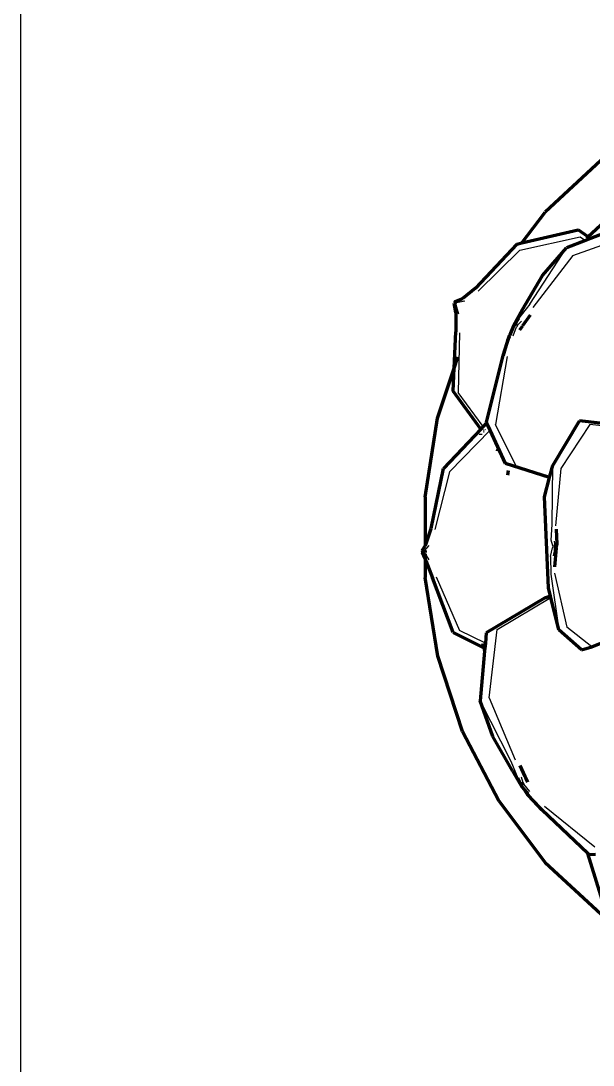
# Model space of a CAD drawing. Header units: millimetres. Extents: x 4307 to 31003, y 2809 to 20009.
# Drawn here: x 9699.2 to 9807, y 8849.7 to 9046.5 of the extents above; entities that cross this region are included whole.
import ezdxf

# ---------------------------------------------------------------- set-up
doc = ezdxf.new("R2010")
doc.units = ezdxf.units.MM
doc.layers.add('ProfileEdges', color=7, linetype='Continuous')

msp = doc.modelspace()

# ---------------------------------------------------------------- linework, layer by layer
for p, q in [((9793.21, 9003.33), (9804.6, 9005.82)), ((9803.17, 9002.33), (9814.34, 9006.26)), ((9804.6, 9005.82), (9805.55, 9005.17)), ((9795.07, 8993.15), (9801.98, 9003.78)), ((9793.21, 9003.33), (9785.37, 8995.61)), ((9803.17, 9002.33), (9795.65, 8992.49)), ((9782.84, 8993.72), (9781.25, 8993.38)), ((9781.25, 8993.38), (9781, 8993.66)), ((9781.13, 8993.1), (9781.25, 8993.38)), ((9781.13, 8993.1), (9781.66, 8991.34)), ((9795.07, 8993.15), (9793.01, 8990.5)), ((9793.51, 8989.96), (9792.77, 8989.21)), ((9791.29, 8987.39), (9792.16, 8989.16)), ((9791.94, 8987.16), (9792.57, 8988.89)), ((9792.39, 8989.55), (9792.43, 8989.51)), ((9792.43, 8989.51), (9792.77, 8989.21)), ((9792.77, 8989.21), (9792.57, 8988.89)), ((9781.8, 8987.75), (9781.58, 8976.47)), ((9790.84, 8983.26), (9788.59, 8970.48)), ((9786.28, 8970.07), (9781.58, 8976.47)), ((9792.54, 8962.6), (9788.59, 8970.48)), ((9806.4, 8970.48), (9800.92, 8962.19)), ((9814.52, 8969.5), (9806.4, 8970.48)), ((9787.6, 8969.37), (9779.97, 8961.55)), ((9786.71, 8969.48), (9786.68, 8969.53)), ((9792.54, 8962.6), (9798.86, 8960.7)), ((9799.28, 8951.59), (9799.39, 8962.71)), ((9779.97, 8961.55), (9777.17, 8950.64)), ((9800.92, 8962.19), (9799.91, 8951.39)), ((9799.11, 8948.64), (9799.28, 8951.59)), ((9799.4, 8947.59), (9799.11, 8948.64)), ((9799.64, 8948.48), (9799.81, 8947.52)), ((9775.19, 8946.63), (9774.82, 8946.71)), ((9776.07, 8947.68), (9775.19, 8946.63)), ((9775.19, 8946.63), (9775.2, 8946.31)), ((9798.97, 8945.58), (9799.36, 8947.2)), ((9799.4, 8947.59), (9799.36, 8947.2)), ((9799.4, 8947.59), (9799.81, 8947.52)), ((9799.77, 8947.2), (9799.51, 8945.72)), ((9799.77, 8947.2), (9799.81, 8947.52)), ((9775.2, 8946.31), (9775.34, 8946.09)), ((9775.34, 8946.09), (9776.07, 8944.93)), ((9798.97, 8945.58), (9799.07, 8942.23)), ((9777.45, 8941.75), (9781.81, 8931.64)), ((9799.07, 8942.23), (9800.52, 8931.78)), ((9799.71, 8942.45), (9802.06, 8932.23)), ((9788.92, 8931.82), (9799.06, 8937.82)), ((9786.71, 8929.26), (9781.81, 8931.64)), ((9787.43, 8918.95), (9788.92, 8931.82)), ((9806.74, 8928.54), (9802.06, 8932.23)), ((9787.43, 8918.95), (9792.3, 8907.26)), ((9785.73, 8918.38), (9791.52, 8906.97)), ((9791.52, 8906.97), (9792.83, 8903.78)), ((9793.47, 8904.04), (9793.77, 8902.99)), ((9793.34, 8902.75), (9793.38, 8902.78)), ((9793.38, 8902.78), (9793.77, 8902.99)), ((9794.09, 8901.57), (9793.56, 8902.36)), ((9793.77, 8902.99), (9793.96, 8902.65)), ((9795.1, 8901.29), (9793.96, 8902.65)), ((9797.84, 8898.54), (9807.36, 8890.88))]:
    msp.add_line(p, q)
msp.add_lwpolyline([(9699.18, 9766.01), (12222.44, 9766.01), (12222.44, 8521.35), (9699.18, 8521.35)], close=True)
at = {"layer": 'ProfileEdges', "lineweight": 211}
for p, q in [((9808.45, 9020.22), (9797.99, 9010.5)), ((9812.43, 9011.72), (9806.1, 9005.84)), ((9793.58, 9004.68), (9797.99, 9010.5)), ((9812.31, 9007.79), (9806.53, 9005.55)), ((9793.58, 9004.68), (9804.19, 9007.15)), ((9806.1, 9005.84), (9804.19, 9007.15)), ((9806.53, 9005.55), (9805.55, 9005.17)), ((9806.1, 9005.84), (9805.74, 9005.5)), ((9806.53, 9005.55), (9806.1, 9005.84)), ((9792.66, 9004.47), (9784.87, 8996.19)), ((9792.66, 9004.47), (9793.58, 9004.68)), ((9797.47, 8998.52), (9801.98, 9003.78)), ((9805.55, 9005.17), (9801.98, 9003.78)), ((9793.73, 8992.13), (9797.47, 8998.52)), ((9784.87, 8996.19), (9782.43, 8994.19)), ((9781, 8993.66), (9782.43, 8994.19)), ((9781, 8993.66), (9780.85, 8993.32)), ((9781.14, 8991.55), (9780.85, 8993.32)), ((9793.73, 8992.13), (9792, 8989.06)), ((9781.14, 8991.55), (9781.13, 8987.96)), ((9792.39, 8989.55), (9793.01, 8990.5)), ((9792.52, 8989.63), (9793.01, 8990.5)), ((9795.16, 8991.06), (9793.73, 8989.05)), ((9780.82, 8981.1), (9781.13, 8987.96)), ((9792, 8989.06), (9791.29, 8987.39)), ((9792.39, 8989.55), (9792.16, 8989.16)), ((9792.43, 8989.51), (9792.16, 8989.16)), ((9792.52, 8989.63), (9792.43, 8989.51)), ((9793.22, 8988.33), (9793.7, 8989.01)), ((9793.7, 8989.01), (9793.73, 8989.05)), ((9793.7, 8989.01), (9793.74, 8989.01)), ((9793.73, 8989.05), (9793.74, 8989.01)), ((9790.04, 8983.48), (9791.17, 8987.02)), ((9790.88, 8986.3), (9790.04, 8983.48)), ((9791.17, 8987.02), (9790.88, 8986.3)), ((9791.17, 8987.02), (9791.29, 8987.39)), ((9780.82, 8981.1), (9781.51, 8983.2)), ((9786.89, 8970.92), (9790.04, 8983.48)), ((9777.71, 8971.64), (9780.82, 8981.1)), ((9780.63, 8976.76), (9780.82, 8981.1)), ((9785.86, 8969.61), (9780.63, 8976.76)), ((9775.34, 8956.76), (9777.71, 8971.64)), ((9786.88, 8970.69), (9786.28, 8970.07)), ((9787, 8970.69), (9786.88, 8970.69)), ((9787, 8970.69), (9786.89, 8970.92)), ((9787.6, 8969.37), (9787, 8970.69)), ((9799.39, 8962.71), (9804.47, 8971.17)), ((9812.79, 8970.2), (9804.47, 8971.17)), ((9785.86, 8969.61), (9778.8, 8962.14)), ((9785.81, 8968.71), (9785.78, 8968.5)), ((9786.28, 8970.07), (9785.86, 8969.61)), ((9786.45, 8969.2), (9786.36, 8969.23)), ((9790.49, 8963.09), (9787.6, 8969.37)), ((9788.97, 8965.44), (9789.04, 8965.76)), ((9798.81, 8960.5), (9790.49, 8963.09)), ((9798.86, 8960.7), (9799.39, 8962.71)), ((9776.47, 8950.85), (9778.8, 8962.14)), ((9790.94, 8960.88), (9791.09, 8961.82)), ((9797.85, 8956.82), (9798.81, 8960.5)), ((9798.81, 8960.5), (9798.86, 8960.7)), ((9775.34, 8956.76), (9775.34, 8947.57)), ((9798.6, 8939.7), (9797.85, 8956.82)), ((9775.5, 8947.84), (9776.47, 8950.85)), ((9800.21, 8947.89), (9800.14, 8950.75)), ((9774.82, 8946.71), (9775.34, 8947.57)), ((9774.82, 8946.71), (9774.83, 8946.33)), ((9775.34, 8947.57), (9775.5, 8947.84)), ((9775.34, 8946.68), (9775.34, 8946.31)), ((9800.06, 8947.16), (9799.71, 8943.6)), ((9799.87, 8947.36), (9799.83, 8946.55)), ((9799.92, 8948.2), (9799.88, 8947.59)), ((9800.06, 8947.16), (9800.21, 8947.89)), ((9775.34, 8945.2), (9774.83, 8946.33)), ((9775.34, 8945.2), (9775.33, 8941.65)), ((9775.34, 8946.09), (9775.34, 8945.2)), ((9775.51, 8944.81), (9775.34, 8945.2)), ((9775.51, 8944.81), (9776.77, 8941.54)), ((9777.72, 8926.78), (9775.33, 8941.65)), ((9780.66, 8931.26), (9776.77, 8941.54)), ((9798.99, 8938.08), (9798.6, 8939.7)), ((9797.85, 8937.73), (9786.88, 8931.18)), ((9798.99, 8938.08), (9797.85, 8937.73)), ((9799.06, 8937.82), (9798.99, 8938.08)), ((9800.52, 8931.78), (9799.06, 8937.82)), ((9786.4, 8928.38), (9780.66, 8931.26)), ((9786.88, 8931.18), (9786.71, 8929.26)), ((9804.82, 8927.98), (9800.52, 8931.78)), ((9806.74, 8928.54), (9813.8, 8931.4)), ((9786.19, 8929.17), (9786.36, 8928.51)), ((9786.71, 8929.26), (9786.62, 8928.27)), ((9786.57, 8927.75), (9785.73, 8918.38)), ((9786.4, 8928.38), (9786.57, 8927.75)), ((9786.62, 8928.27), (9786.4, 8928.38)), ((9786.62, 8928.27), (9786.57, 8927.75)), ((9804.82, 8927.98), (9806.74, 8928.54)), ((9782.38, 8912.58), (9777.72, 8926.78)), ((9788.14, 8911.64), (9785.73, 8918.38)), ((9782.38, 8912.58), (9789.22, 8899.5)), ((9791.79, 8905.19), (9788.14, 8911.64)), ((9791.79, 8905.19), (9793.58, 8902.16)), ((9794.21, 8904.12), (9793.27, 8906.16)), ((9793.34, 8902.75), (9792.83, 8903.78)), ((9793.33, 8902.91), (9792.83, 8903.78)), ((9794.21, 8904.12), (9794.35, 8903.88)), ((9794.69, 8903.07), (9794.33, 8903.85)), ((9794.69, 8903.07), (9794.35, 8903.88)), ((9793.33, 8902.91), (9793.38, 8902.78)), ((9793.34, 8902.75), (9793.56, 8902.36)), ((9793.38, 8902.78), (9793.56, 8902.36)), ((9793.58, 8902.16), (9794.09, 8901.57)), ((9794.09, 8901.57), (9794.72, 8900.83)), ((9794.4, 8901.1), (9794.09, 8901.57)), ((9789.22, 8899.5), (9797.99, 8887.92)), ((9794.64, 8900.74), (9794.4, 8901.1)), ((9794.4, 8901.1), (9794.66, 8900.76)), ((9794.89, 8900.47), (9794.64, 8900.74)), ((9794.89, 8900.47), (9795.36, 8899.87)), ((9797.32, 8897.83), (9794.89, 8900.47)), ((9795.36, 8899.87), (9797.32, 8897.83)), ((9806.02, 8889.61), (9797.32, 8897.83)), ((9809.02, 8879.84), (9806.02, 8889.61)), ((9806.27, 8889.36), (9806.02, 8889.61)), ((9807.47, 8889.41), (9806.27, 8889.36)), ((9797.99, 8887.92), (9808.46, 8878.21))]:
    msp.add_line(p, q, dxfattribs=at)

doc.saveas('drawing.dxf')
